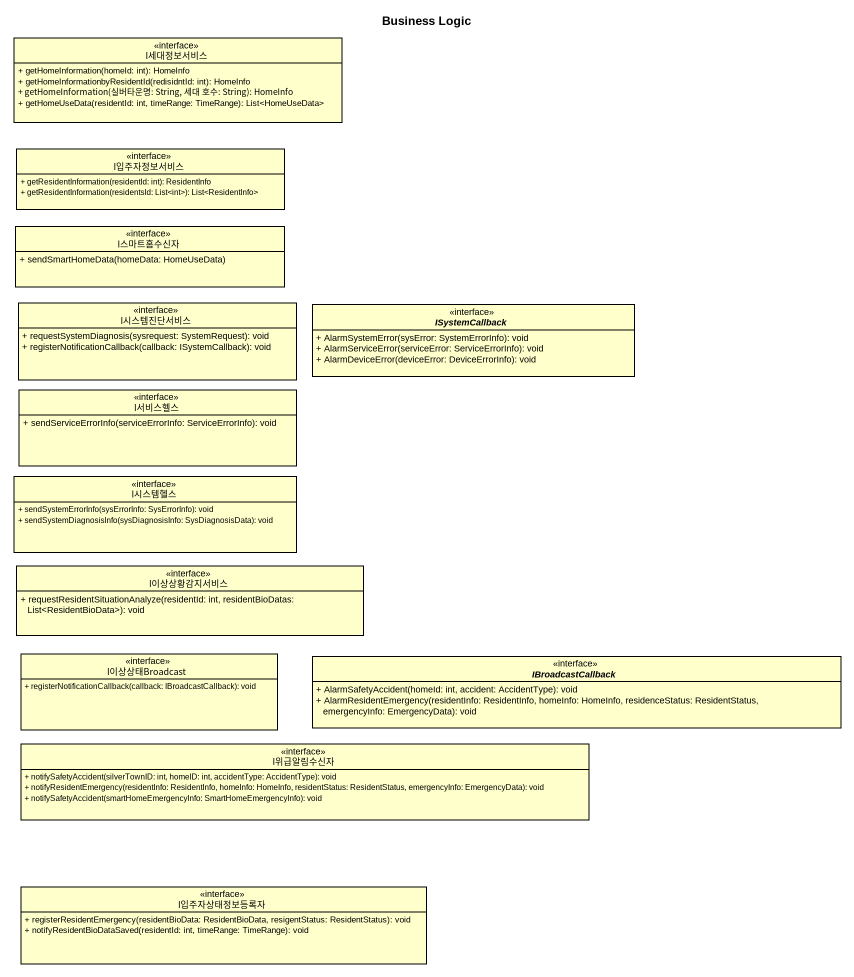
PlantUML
@startuml
title Business Logic
hide circle
hide empty members
skinparam classAttributeIconSize 0
interface I세대정보서비스 {
  + getHomeInformation(homeId: int): HomeInfo
  + getHomeInformationbyResidentId(redisidntId: int): HomeInfo
  + getHomeInformation(실버타운명: String, 세대 호수: String): HomeInfo
  + getHomeUseData(residentId: int, timeRange: TimeRange): List<HomeUseData>
}
interface I입주자정보서비스 {
  + getResidentInformation(residentId: int): ResidentInfo
  + getResidentInformation(residentsId: List<int>): List<ResidentInfo>
}
interface I스마트홈수신자 {
  + sendSmartHomeData(homeData: HomeUseData)
}
interface I시스템진단서비스 {
  + requestSystemDiagnosis(sysrequest: SystemRequest): void
  + registerNotificationCallback(callback: ISystemCallback): void
}
interface ISystemCallback {
  + AlarmSystemError(sysError: SystemErrorInfo): void
  + AlarmServiceError(serviceError: ServiceErrorInfo): void
  + AlarmDeviceError(deviceError: DeviceErrorInfo): void
}
interface I서비스헬스 {
  + sendServiceErrorInfo(serviceErrorInfo: ServiceErrorInfo): void
}
interface I시스템헬스 {
  + sendSystemErrorInfo(sysErrorInfo: SysErrorInfo): void
  + sendSystemDiagnosisInfo(sysDiagnosisInfo: SysDiagnosisData): void
}
interface I이상상황감지서비스 {
  + requestResidentSituationAnalyze(residentId: int, residentBioDatas: List<ResidentBioData>): void
}
interface I이상상태Broadcast {
  + registerNotificationCallback(callback: IBroadcastCallback): void
}
interface IBroadcastCallback {
  + AlarmSafetyAccident(homeId: int, accident: AccidentType): void
  + AlarmResidentEmergency(residentInfo: ResidentInfo, homeInfo: HomeInfo, residenceStatus: ResidentStatus, emergencyInfo: EmergencyData): void
}
interface I위급알림수신자 {
  + notifySafetyAccident(silverTownID: int, homeID: int, accidentType: AccidentType): void
  + notifyResidentEmergency(residentInfo: ResidentInfo, homeInfo: HomeInfo, residentStatus: ResidentStatus, emergencyInfo: EmergencyData): void
  + notifySafetyAccident(smartHomeEmergencyInfo: SmartHomeEmergencyInfo): void
}
interface I입주자상태정보등록자 {
  + registerResidentEmergency(residentBioData: ResidentBioData, resigentStatus: ResidentStatus): void
  + notifyResidentBioDataSaved(residentId: int, timeRange: TimeRange): void
}
@enduml
